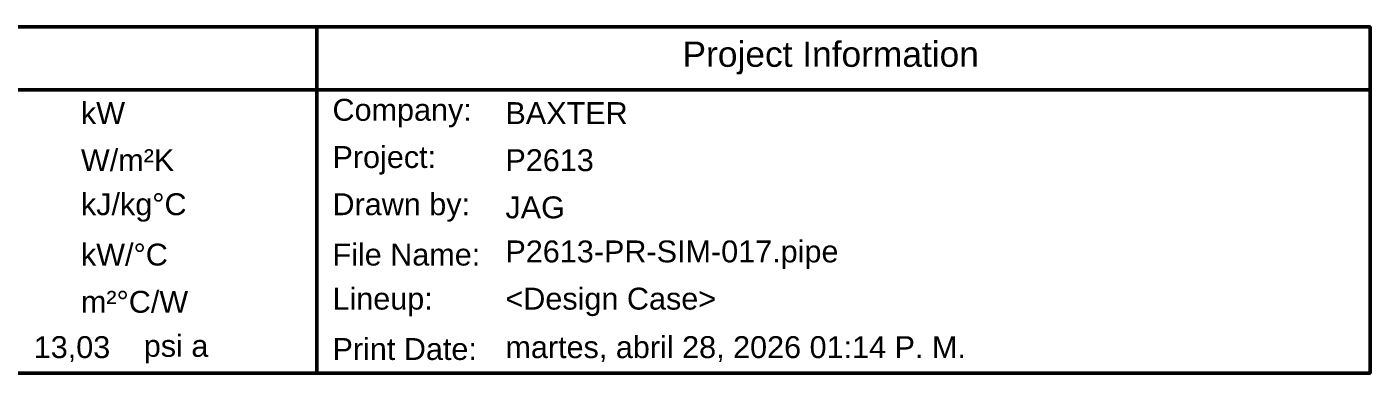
# Model space of a CAD drawing. Header units: inches. Extents: x 0.44 to 8.19, y 2.8 to 6.21.
# Drawn here: x 2.586 to 3.437, y 2.803 to 3.022 of the extents above; entities that cross this region are included whole.
import ezdxf

# ---------------------------------------------------------------- set-up
doc = ezdxf.new("R2010")
doc.units = ezdxf.units.IN
doc.header["$MEASUREMENT"] = 0
doc.layers.add('PDF2_Geometry', color=7, linetype='Continuous')
doc.layers.add('PDF2_Text', color=7, linetype='Continuous')
doc.styles.add('PDF ArialMT', font='arial.ttf')

msp = doc.modelspace()

# ---------------------------------------------------------------- linework, layer by layer
at = {"layer": 'PDF2_Geometry', "lineweight": 50, "transparency": 33554687}
for points in [[(1.88321, 3.02202), (2.76966, 3.02202), (2.76966, 2.8029), (1.88321, 2.8029)], [(2.76966, 3.02202), (3.43698, 3.02202), (3.43698, 2.8029), (2.76966, 2.8029)]]:
    msp.add_lwpolyline(points, close=True, dxfattribs=at)
msp.add_lwpolyline([(3.43698, 2.98218), (1.41509, 2.98218)], dxfattribs=at)

# ---------------------------------------------------------------- texts
at = {"layer": 'PDF2_Text', "transparency": 33554687, "attachment_point": 4, "style": 'PDF ArialMT'}
for s, insert, char_height in [('Project Information', (3.00138, 3.00234), 0.0160158), ('kW', (2.62025, 2.96745), 0.013864), ('Company:', (2.77962, 2.96745), 0.013864), ('BAXTER', (2.88918, 2.96745), 0.013864), ('W/m²K', (2.62025, 2.93757), 0.013864), ('Project:', (2.77962, 2.93757), 0.013864), ('P2613', (2.88918, 2.93757), 0.013864), ('kJ/kg°C', (2.62025, 2.90769), 0.013864), ('Drawn by:', (2.77962, 2.90769), 0.013864), ('JAG', (2.88918, 2.90769), 0.013864), ('kW/°C', (2.62025, 2.87781), 0.013864), ('File Name:', (2.77961, 2.87781), 0.013864), ('P2613-PR-SIM-017.pipe', (2.88918, 2.87781), 0.0138644), ('m²°C/W', (2.62025, 2.84793), 0.013864), ('Lineup:', (2.77962, 2.84793), 0.013864), ('<Design Case>', (2.88918, 2.84793), 0.0138644), ('13,03', (2.59037, 2.81805), 0.013864), ('psi a', (2.66009, 2.81805), 0.013864), ('Print Date:', (2.77962, 2.81805), 0.0138644), ('martes, abril 28, 2026 01:14 P. M.', (2.88918, 2.81805), 0.0138644)]:
    msp.add_mtext(s, dxfattribs=dict(at, insert=insert, char_height=char_height))

doc.saveas('drawing.dxf')
